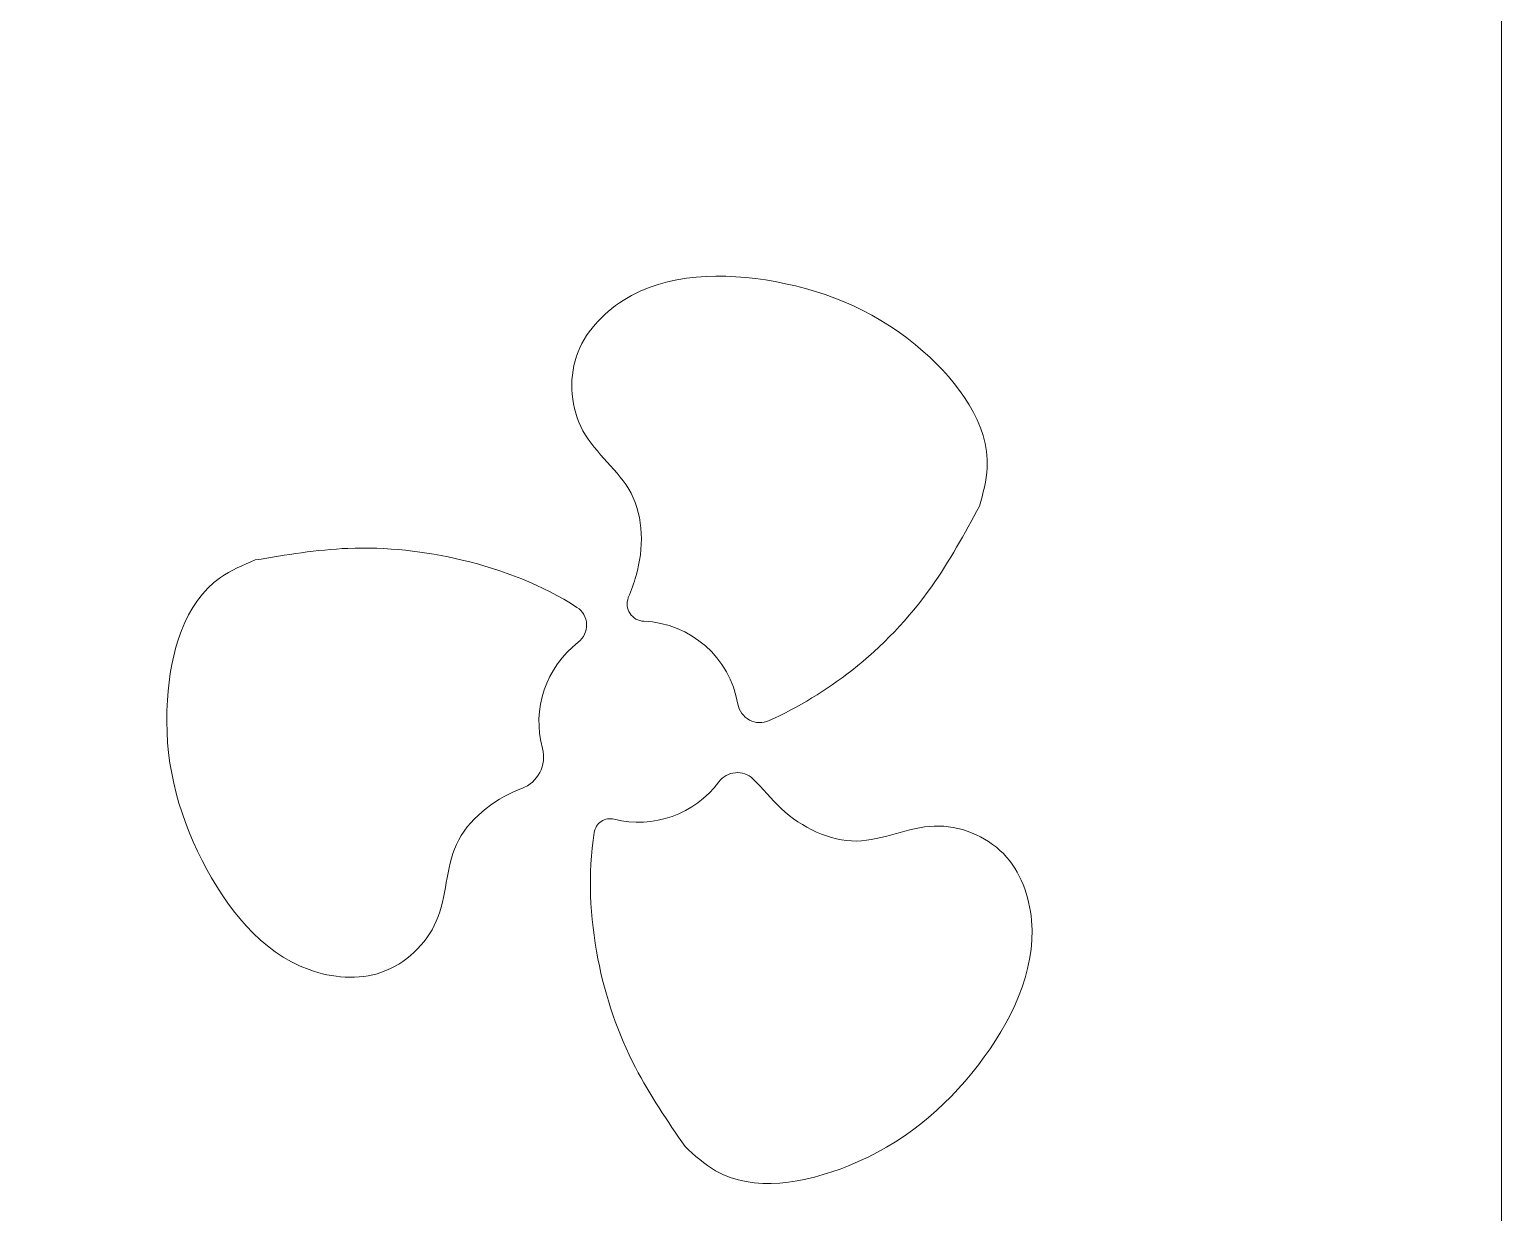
# Model space of a CAD drawing. Header units: metres. Extents: x -2538 to 7610, y -1082 to -498.
# Drawn here: x 3041.6 to 3134.7, y -1030 to -955.2 of the extents above; entities that cross this region are included whole.
import ezdxf

# ---------------------------------------------------------------- set-up
doc = ezdxf.new("R2010")
doc.units = ezdxf.units.M
doc.linetypes.add('AUSGEZOGEN', pattern=[0])
doc.layers.add('Standard', color=7, linetype='AUSGEZOGEN', lineweight=25)

# ---------------------------------------------------------------- blocks, each defined once
blk = doc.blocks.new('COMPLEXOBJECT_121')
at = {"layer": 'Standard', "color": 7, "linetype": 'AUSGEZOGEN', "lineweight": 13}
for centre, major_axis, start_param, end_param in [((3080.138, -998.987), (3.267, 5.468), 3.431753, 4.605899), ((3086.342, -1003.663), (0.746, 1.248), 6.063983, 7.747492), ((3078.307, -1006.148), (0.526, 0.881), 0.29016, 1.960733)]:
    blk.add_ellipse(centre, major_axis=major_axis, ratio=0.99288, start_param=start_param, end_param=end_param, dxfattribs=at)
for points, start_tangent, end_tangent in [([(3087.34, -1002.606), (3089.132, -1004.486), (3093.899, -1006.537), (3098.808, -1005.59), (3103.177, -1007.336), (3104.958, -1011.565), (3101.595, -1020.687), (3093.371, -1027.08), (3084.973, -1027.394), (3083.042, -1025.868)], (0.000725, -0.000689), (-0.000739, 0.000674)), ([(3083.042, -1025.868), (3079.91, -1020.867), (3077.532, -1013.99), (3077.299, -1006)], (-0.000563, 0.000827), (0.000151, 0.000989))]:
    blk.add_spline(points, degree=3, dxfattribs=dict(at, start_tangent=start_tangent, end_tangent=end_tangent))
blk = doc.blocks.new('COMPLEXOBJECT_122')
at = {"layer": 'Standard', "color": 7, "linetype": 'AUSGEZOGEN', "lineweight": 13}
for centre, major_axis, start_param, end_param in [((3075.471, -992.893), (0.694, 1.162), 4.336194, 6.247926), ((3080.138, -998.987), (3.267, 5.468), 1.194602, 2.376013), ((3071.999, -1001.242), (1.08, 1.807), 4.03076, 5.517605)]:
    blk.add_ellipse(centre, major_axis=major_axis, ratio=0.99288, start_param=start_param, end_param=end_param, dxfattribs=at)
for points, start_tangent, end_tangent in [([(3072.713, -1003.212), (3072.494, -1003.297), (3068.582, -1006.757), (3067.311, -1011.61), (3063.846, -1014.838), (3059.264, -1014.672), (3052.5, -1007.776), (3050.299, -997.62), (3053.651, -989.868), (3055.863, -988.76)], (-0.000938, -0.000347), (0.000923, 0.000384)), ([(3055.863, -988.76), (3061.724, -988.026), (3068.951, -988.768), (3076.206, -991.756)], (0.000987, 0.000163), (0.00084, -0.000543))]:
    blk.add_spline(points, degree=3, dxfattribs=dict(at, start_tangent=start_tangent, end_tangent=end_tangent))
blk = doc.blocks.new('COMPLEXOBJECT_123')
at = {"layer": 'Standard', "color": 7, "linetype": 'AUSGEZOGEN', "lineweight": 13}
for centre, major_axis, start_param, end_param in [((3080.482, -991.531), (0.567, 0.95), 1.74922, 3.637), ((3080.138, -998.987), (3.267, 5.468), 5.424284, 6.778593), ((3087.782, -997.621), (0.732, 1.225), 2.282692, 4.103172)]:
    blk.add_ellipse(centre, major_axis=major_axis, ratio=0.99288, start_param=start_param, end_param=end_param, dxfattribs=at)
for points, start_tangent, end_tangent in [([(3079.455, -991.143), (3079.949, -989.745), (3079.631, -984.54), (3076.588, -980.588), (3076.178, -975.879), (3079.134, -972.342), (3088.742, -971.155), (3098.108, -975.567), (3102.154, -982.929), (3101.665, -985.358)], (0.000356, 0.000935), (-0.000266, -0.000964)), ([(3101.665, -985.358), (3098.63, -990.457), (3093.59, -995.745), (3088.36, -998.918)], (-0.000478, -0.000878), (-0.00091, -0.000414))]:
    blk.add_spline(points, degree=3, dxfattribs=dict(at, start_tangent=start_tangent, end_tangent=end_tangent))

msp = doc.modelspace()

# ---------------------------------------------------------------- linework, layer by layer
at = {"layer": 'Standard', "color": 7, "linetype": 'AUSGEZOGEN', "lineweight": 13}
msp.add_lwpolyline([(2572.687, -1081.873), (3134.687, -1081.873), (3134.687, -519.873), (2572.687, -519.873), (2572.687, -1081.873)], close=True, dxfattribs=at)

# ---------------------------------------------------------------- block references
for name in ['COMPLEXOBJECT_123', 'COMPLEXOBJECT_122', 'COMPLEXOBJECT_121']:
    msp.add_blockref(name, (0, 0), dxfattribs=at)

doc.saveas('drawing.dxf')
